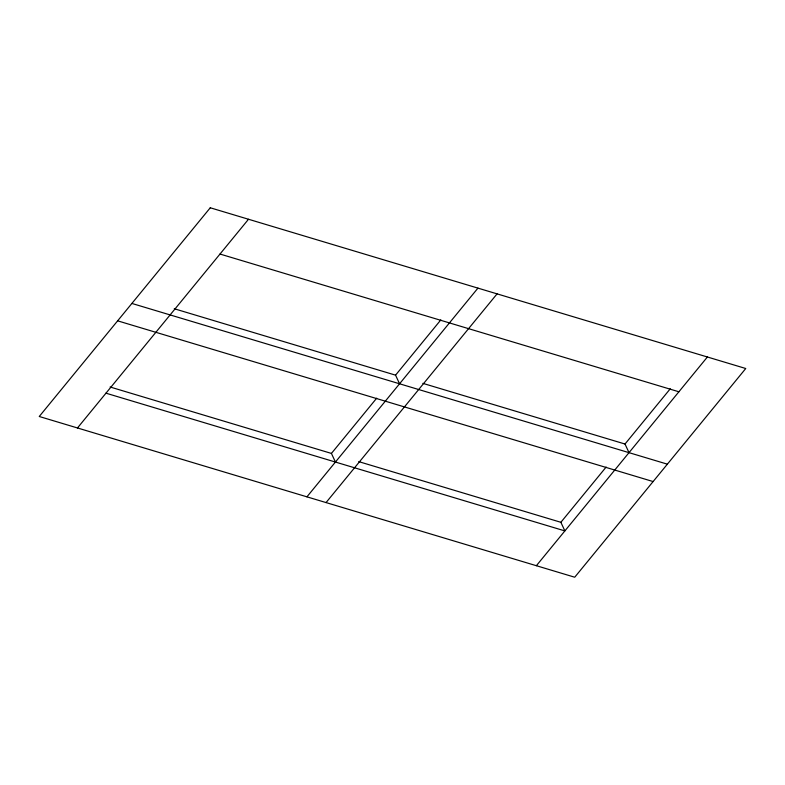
<?xml version="1.0" encoding="UTF-8"?>
<svg xmlns="http://www.w3.org/2000/svg" width="785" height="785" viewBox="0 0 785 785"><rect width="100%" height="100%" fill="white"/><g stroke="black" fill="none" stroke-linecap="round" stroke-linejoin="round"><path stroke-width="1.18" d="M77.47 427.962L248.502 219.26M335.43 462.051L331.427 453.426L376.702 398.172M399.565 383.786L395.561 375.161L440.836 319.907M306.925 496.836L477.947 288.124M326.05 502.577L497.072 293.865M105.897 393.157L564.876 530.915L560.873 522.3L606.148 467.046M629.011 452.651L625.007 444.025L670.282 388.771M536.371 565.7L707.393 356.998M219.977 254.036L678.897 391.784M174.26 308.74L395.561 375.161M422.86 383.355L625.007 444.025M131.89 303.442L667.368 464.171M117.632 320.829L653.11 481.558M110.096 386.995L331.427 453.426M358.725 461.619L560.873 522.3M210.272 207.78L39.25 416.492L574.728 577.22L745.75 368.508L210.272 207.78"/></g></svg>
